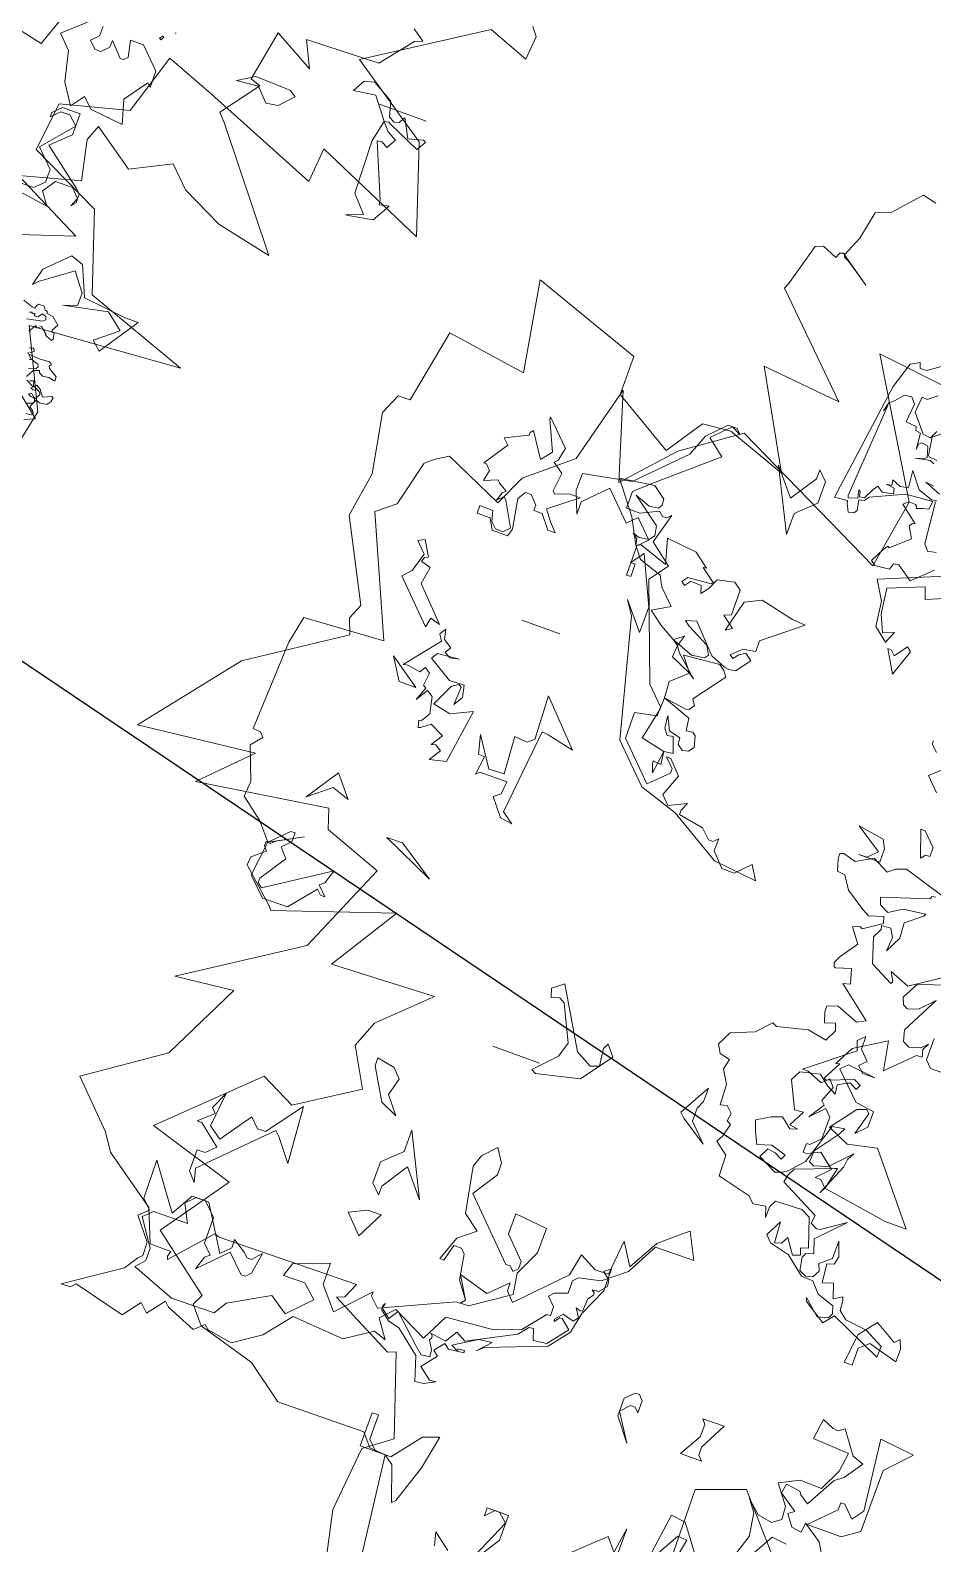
# Model space of a CAD drawing. Header units: metres. Extents: x -71 to 881, y -503 to 661.
# Drawn here: x 267.31 to 271.36, y 216.91 to 223.69 of the extents above; entities that cross this region are included whole.
import ezdxf

# ---------------------------------------------------------------- set-up
doc = ezdxf.new("R2010")
doc.units = ezdxf.units.M
doc.layers.add('ARBRE', color=100, linetype='Continuous', lineweight=13, true_color=0x00ff3f)

# ---------------------------------------------------------------- blocks, each defined once
blk = doc.blocks.new('WMF2', base_point=(0, 0.01))
at = {"color": 251, "lineweight": 0, "true_color": 0x636466}
for points in [[(152.62, -198.66), (162.76, -199.86), (152.65, -183.05), (154.26, -173.69), (175.85, -184.22), (183.13, -179.1), (188.97, -172.64), (192.5, -184.13), (195.26, -173.72), (200.97, -168.92), (202.85, -164.87), (210.8, -168.41), (212.43, -167.44), (213.62, -166.42), (215.13, -160.27), (217.5, -158.38), (210.72, -142.97), (221.5, -142.28), (222.26, -138.6), (222.84, -126.51), (221.75, -126.41), (221.24, -125.83), (222.46, -124.38), (220.76, -119.93), (220.93, -117.85), (217.92, -115.52), (216.01, -113.25), (211.75, -115.52), (215.09, -113.71), (215.69, -113.21), (216.23, -113.25), (216.29, -112.71), (215.78, -112.1), (217.44, -110.7), (217.53, -109.6), (213.13, -105.6), (212.64, -105.02), (197.13, -110.25), (202.88, -101.16), (188.84, -101.73), (195.03, -95.86), (196.4, -92.3), (193.55, -87.25), (201.48, -82.18), (206.17, -84.52), (217.5, -73.62), (205.76, -70.03), (212.07, -61.12), (204.08, -54.99), (204.77, -53.52), (202.84, -51.25), (195.1, -48.95), (190.12, -45.33), (178.29, -45.44), (176.89, -43.78), (174.7, -43.59), (173.01, -29.2)], [(149.95, -37.75), (143.85, -43.43), (139.57, -38.33)], [(49.49, -33.04), (47.38, -42.86), (52.22, -53.02), (31.88, -54.47), (45.91, -59.56), (49.4, -70.11), (59.14, -74.81), (58.34, -81.44), (49.36, -83.76), (46.84, -91.88), (40.14, -89.34), (24.4, -82.93), (24.01, -87.6), (8.81, -80.93), (12.69, -92.64), (23.58, -100.08), (8.83, -109.56), (3.27, -107.44), (3.01, -110.61), (3.9, -111.79)], [(162.55, -220.76), (164.41, -221.19), (167.6, -217.66), (169.53, -216.89), (170.28, -213.15), (171.44, -210.43), (167.5, -207.63), (170.63, -209.8), (171.33, -210.11), (171.53, -210.62), (172.06, -210.42), (172.36, -209.7), (174.37, -210.56), (175.39, -210.16), (176.98, -204.42), (177.29, -203.7), (165.65, -192.21), (176.34, -193.26), (169.52, -180.97), (177.55, -183.87), (181.35, -183.49), (184.59, -178.67), (192.69, -183.49), (192.69, -188.7), (207.51, -193.95), (205.44, -181.84), (216.23, -183.49), (218.11, -173.58), (219.76, -173.52), (220.92, -170.8), (219.49, -162.84), (220.49, -156.77), (215.08, -146.26), (215.94, -144.26), (215.12, -142.21), (227.2, -134.24), (237.13, -121.84), (221.43, -123.58), (227.53, -117.47), (210.08, -120.09), (209.21, -117.47), (201.41, -114.58), (204.04, -108.47), (206.64, -102.36), (221.47, -92.77), (213.62, -93.64), (218.84, -83.17), (228.67, -76.4), (223.08, -70.7), (221.59, -68.47), (214.46, -63.39), (212.7, -59.01), (209.83, -58.98), (210.04, -58.28), (209.88, -57.88), (205.22, -63.07), (204.55, -62.86), (196.2, -62.98), (185.71, -63.11), (186.56, -61.11), (187.58, -60.7), (178.92, -56.25), (177.9, -56.66), (174.32, -45.95), (177.81, -43.34), (178.67, -34.61), (175.87, -21.54)], [(135.13, -42.17), (135.3, -53.01), (129.01, -55.27), (122.91, -48.29)], [(48.77, -41.31), (47.36, -41.88), (58.37, -50.92)], [(61.87, -62.25), (50.47, -66), (62.16, -71.92)], [(61.59, -70.48), (52.23, -72.98), (53.36, -78.3), (52.54, -80.39), (46.99, -76.49), (41.75, -79.1), (39.13, -76.49), (33.51, -73.76), (26.05, -72.12), (37.25, -86.3), (38.33, -87.51), (34.61, -92.45), (35.99, -92.94), (34.69, -99.75), (29.28, -96.73), (30.97, -100.19), (21.09, -100.49), (17.67, -104.7), (16.66, -105.12), (18.28, -106.23)], [(54, -55.88), (52.71, -55.43), (52.29, -55.4), (52.19, -55.8), (52.04, -56.06), (51.25, -56.07), (50.96, -55.61), (50.83, -55.62), (50.67, -55.53), (50.58, -55.28), (49.76, -55.18), (48.77, -54.33), (49.22, -53.47), (49.17, -53.21), (48.84, -53.17), (48.7, -52.42), (48.83, -52.17), (49.57, -52.45), (49.82, -52.58), (49.78, -52.67), (50.67, -53.46), (51.2, -53.08), (51.37, -53.18), (51.41, -53.31), (52.03, -52.33)], [(51.27, -50.28), (50.74, -50.44), (50.57, -50.33), (50.48, -50.06), (50.84, -49.82), (50.98, -49.78)], [(50.89, -49.52), (49.55, -49.37), (48.16, -49.5), (47.78, -49.18), (48, -48.98), (47.85, -48.67), (46.68, -47.94), (46.65, -47.37), (47.56, -47.53), (48.39, -47.43), (48.9, -47.71), (48.98, -47.97), (49.76, -47.72), (50.3, -46.68)], [(49.75, -46.27), (49.22, -46.45), (49.02, -45.79), (48.86, -45.72), (48.68, -46.06), (48.07, -45.73), (47.44, -44.86), (46.32, -45.35), (46.14, -45.25), (46.23, -44.64), (46.6, -44.17), (47.56, -44.03), (48.1, -44.22), (48.58, -43.15), (48.01, -42.73), (47.85, -42.43), (48.07, -42.2), (48.76, -42.13)], [(49.21, -43.37), (48.38, -43.7), (48.25, -43.95), (48.36, -44.36), (48.89, -44.41), (49.31, -44.64), (48.96, -44.87), (48.46, -44.41), (48.27, -44.32), (47.88, -45.08), (47.97, -45.33), (48.55, -45.65), (48.68, -45.4), (48.96, -45.31), (49.3, -45.49), (49.06, -45.7), (50.1, -46.26)], [(50.42, -47.72), (49.49, -48.01), (49.31, -48.35), (49.49, -48.67), (50.03, -48.84), (50.3, -48.99), (50.77, -48.92), (50.44, -48.95), (51.22, -49.71)], [(52.85, -53.74), (50.74, -54.16), (50.47, -54.45), (50.6, -54.86), (51.14, -55.04), (51.55, -54.48), (51.91, -54.45), (52.09, -54.54), (52.03, -54.61), (52.09, -54.76), (52.39, -54.6), (52.42, -54.73), (52.51, -54.77), (52.77, -54.69)], [(164.64, -34.67), (165.12, -36.39), (162.8, -34.67)], [(159.28, -35.28), (156.97, -40.52), (158.19, -41.62), (158.8, -41.62), (159.88, -40.52), (159.88, -41.62), (156.97, -41.62), (156.97, -38.21), (158.8, -35.28)], [(120.42, -66.45), (119.65, -67.04), (117.45, -64.06), (115.93, -63.49), (117.61, -61.04), (118.69, -60.22), (120.94, -56.22), (122.15, -57.02), (122.44, -57.42), (124.35, -57.69), (124.6, -56.41), (122.13, -54.73), (122.91, -54.15), (121.8, -52.67), (120.44, -52.47), (120.32, -53.77), (117.85, -52.09), (115.45, -48.04)], [(121.78, -50.35), (123.77, -50.57), (128.28, -42.59)], [(135.39, -39.6), (134.06, -46.44), (135.36, -46.55), (137.61, -42.55)], [(142.72, -39.97), (141.89, -45.21), (141.95, -40.55)], [(138.27, -40.36), (137.04, -48.82), (135.07, -48.6), (131.68, -44.07)], [(128.38, -44.23), (126.63, -49.66), (127.08, -52.73), (128.25, -54.29), (126.47, -52.71), (124.5, -52.36), (123.39, -53.17), (123.49, -54.92), (125.42, -57.49), (122.86, -58.8), (119.88, -58.72), (118.5, -61.58), (118.12, -64.16), (123.08, -64.47), (122.69, -67.2), (121.11, -66.56), (120.42, -66.45), (120.42, -66.45)], [(174.7, -43.59), (178.13, -43.59), (178.13, -48.16), (177.26, -48.16), (177.26, -44.83), (176.02, -43.59), (173.91, -43.59), (170.9, -47.37), (168.8, -48.16), (169.68, -43.59), (171.36, -38.49), (171.81, -38.05), (173.47, -42.7), (174.7, -43.59), (174.7, -43.59)], [(220.57, -50.22), (221.79, -50.2), (214.78, -54.92), (213.59, -56.76), (213.1, -57.26), (213.13, -59.1), (215.47, -61.97), (214.27, -63.08), (215.5, -64.29), (215.56, -69.52), (211.34, -63.72), (209.67, -66.67), (207.37, -66.7), (203.77, -60.91), (202.56, -62.13), (202.58, -63.23), (200.85, -62.15), (200.24, -61.55), (199.64, -61.56), (198.56, -62.79), (199.01, -59.87), (199.61, -59.26), (200.21, -59.24), (202.55, -61.52), (206.05, -57.94), (205.47, -59.78), (204.85, -60.28), (206.1, -61.48), (206.14, -65.01), (207.85, -66.7), (209.07, -66.69), (210.27, -65.56), (209.03, -63.15), (213.66, -63.1), (214.86, -61.99), (212.51, -58.47), (212.49, -56.77), (213.57, -55.55), (207.7, -53.3), (201.85, -53.37), (200.78, -55.09), (195.57, -58.07), (193.11, -56.39), (190.24, -59.36), (192.08, -61.04), (195, -61.01), (194.41, -62.83), (189.81, -64.59), (189.77, -61.68), (187.3, -58.79), (183.33, -62.96), (183.33, -62.37), (182.1, -61.15), (172.77, -65.4), (172.29, -65.4), (171.68, -66.02), (173.43, -68.94), (169.39, -67.77), (166.98, -70.11), (166.96, -69.01), (165.85, -67.81), (160.08, -73.71), (159.5, -76.65), (157.18, -75.46), (155.35, -75.48), (154.92, -80.22), (153.06, -77.33), (150.8, -81.38), (147.91, -83.85), (147.29, -84.34), (145.55, -80.94), (150.8, -80.88), (153.05, -76.72), (155.95, -74.38), (158.86, -73.73), (159.47, -73.11), (159.44, -71.4), (161.14, -70.78), (161.73, -70.16), (160.64, -69.08), (160.62, -67.87), (161.11, -67.86), (163.5, -64.91), (166.9, -63.65), (173.36, -63.08), (175.14, -59.53), (179.8, -61.8), (181.48, -60.07), (179.75, -57.65), (181.46, -58.23), (184.95, -55.88), (192.02, -56.41), (194.9, -52.85), (198.42, -50.48), (201.82, -51.06), (202.43, -51.55), (203.66, -50.42), (207.69, -52.09), (208.3, -52.68), (210.1, -50.35), (211.21, -51.44), (213, -49.09), (219.97, -50.84), (220.57, -50.22), (220.57, -50.22)], [(40.86, -56.38), (43.16, -58.19), (49.01, -56.98), (47.19, -57.59), (47.19, -59.3), (49.01, -61.74), (53.04, -58.82), (53.65, -58.19), (53.04, -60.53), (50.1, -63.43), (48.41, -62.83), (46.7, -58.82), (40.86, -58.19), (39.03, -58.19), (42.55, -52.98), (43.78, -54.06), (40.86, -56.38), (40.86, -56.38)], [(113.17, -63.62), (113.17, -55.18), (115.36, -53.65), (120.07, -53.65), (116.91, -56.82), (116.91, -57.81), (116.37, -57.81), (114.82, -56.28), (113.72, -57.81), (114.82, -67.35), (110.12, -66.81), (113.17, -63.62), (113.17, -63.62)], [(156.89, -69.51), (157.43, -66.75), (159.56, -64.03), (167.3, -61.05), (168.14, -60.32), (166.54, -62.02), (168.32, -61.8), (171.36, -59.94), (170.42, -59.42), (170.47, -59.72), (169.59, -59.84), (169.56, -59.52), (171.59, -59.29), (172.31, -59.83), (173.34, -58.5), (172.64, -57.96), (174.22, -55.94), (172.57, -54.64), (171.71, -54.74), (173.12, -54.01), (174.29, -53.87), (175.3, -57.08), (178.61, -59.71), (180.18, -60.09), (181.49, -61.11), (181.56, -61.74), (181.3, -62.07), (181.53, -61.43), (180.22, -60.39), (179.42, -61.68), (175.68, -58.22), (174.72, -57.4), (173.53, -57.53), (173.65, -58.47), (174.34, -59.58), (174.13, -59.93), (174.18, -60.23), (174.45, -60.45), (172.34, -60.13), (171.33, -61.75), (169.98, -60.98), (163.78, -64.16), (162.73, -65.48), (162.11, -65.55), (161.63, -64.1), (159.84, -64.31), (157.76, -66.95), (159.09, -68.05), (159.4, -68.02), (159.94, -67.33), (159.98, -67.64), (159.15, -68.6), (157.6, -68.22), (157.12, -68.85), (157.81, -69.96), (157.22, -69.78), (156.92, -69.81), (156.81, -71.58), (156.27, -72.27), (156.3, -72.59), (156.65, -72.85), (155.79, -72.95), (154.94, -73.93), (155.05, -74.81), (156.1, -75.62), (155.22, -76.3), (155.18, -73.27), (156.89, -69.51), (156.89, -69.51)], [(136.37, -58.45), (136.37, -57.37), (135.76, -56.76), (138.68, -56.76), (136.98, -59.69), (136.98, -61.39), (137.47, -62), (134.54, -62), (136.37, -58.45), (136.37, -58.45)], [(147.98, -61.05), (146.87, -62.15), (146.26, -62.15), (145.66, -61.53), (145.66, -59.83), (146.26, -60.44), (146.87, -60.44), (147.98, -59.23), (145.66, -55.68), (147.98, -58.61), (147.98, -61.05), (147.98, -61.05)], [(171.68, -66.02), (173.31, -68.24), (173.88, -71.59), (174.47, -72.18), (175.5, -72.18), (176.09, -69.97), (176.66, -69.97), (175.5, -73.22), (173.31, -74.97), (175.5, -76.59), (176.66, -82.74), (176.09, -84.36), (174.47, -86.09), (173.31, -84.36), (173.31, -82.74), (175.5, -79.36), (168.32, -72.18), (167.74, -72.18), (167.15, -71.59), (166.58, -72.18), (166.58, -73.22), (169.36, -76), (169.36, -78.78), (164.96, -78.33), (164.96, -74.97), (166.58, -71.59), (166.11, -68.82), (171.09, -65.45), (172.15, -65.45), (171.68, -66.02), (171.68, -66.02)], [(60.09, -70.06), (57.77, -70.06), (56.55, -71.27), (56.55, -72.98), (58.86, -75.3), (55.34, -79.44), (56.55, -80.53), (57.77, -80.53), (58.86, -79.44), (58.86, -80.05), (57.77, -81.14), (55.34, -81.14), (55.34, -78.22), (57.77, -75.92), (52.42, -71.77), (51.91, -71.27), (51.91, -70.06), (52.42, -69.46), (51.91, -70.67), (53.02, -71.77), (55.34, -71.77), (56.55, -70.06), (55.34, -68.37), (63.01, -69.46)], [(211.1, -72.56), (210.01, -72.56), (208.8, -73.77), (211.73, -76.09), (212.35, -76.09), (210.51, -77.8), (211.1, -78.4), (210.01, -80.71), (210.51, -76.09), (208.8, -74.88), (205.88, -79.01), (204.66, -77.8), (203.56, -77.8), (200.04, -82.55), (199.42, -74.88), (201.73, -77.8), (202.34, -78.4), (210.51, -70.25), (210.01, -68.43), (211.1, -69.64), (211.1, -72.56), (211.1, -72.56)], [(187.57, -69.19), (189.89, -71.62), (187.57, -72.72), (185.74, -72.72), (187.57, -69.19), (187.57, -69.19)], [(69.04, -89.28), (63.17, -87.99), (61.62, -92.45)], [(122.21, -79.14), (120.38, -81.45), (117.46, -79.74), (116.86, -80.36), (116.37, -79.14), (116.37, -77.44), (120.38, -78.53), (121.59, -77.44), (121.59, -75.13), (122.69, -75.13), (122.21, -79.14), (122.21, -79.14)], [(184.65, -79.77), (186.95, -76.25), (186.95, -75.04), (188.18, -76.25), (188.18, -79.17), (185.74, -81.48), (185.74, -84.42), (181.72, -76.25), (184.65, -79.77), (184.65, -79.77)], [(131.32, -136.44), (136.79, -138.11), (138.2, -137.61), (139, -136.87), (141.22, -138.01), (143.41, -136.76), (145.13, -137.25), (145.63, -137.09), (145.6, -136.33), (145.13, -134.84), (144.07, -134.71), (142.97, -132.98), (140.36, -131.23), (139.36, -130.72), (137.49, -131.32), (137.22, -130.44), (139.58, -128.86), (139.92, -129.04), (140.84, -128.69), (139.42, -126.79), (141.03, -124.5), (141.52, -123.53), (141.36, -123.04), (141.12, -122.91), (139.13, -123.53), (138.58, -121.59), (139.52, -121.34), (135.03, -117.8), (136.15, -117.21), (139.1, -118.34), (140.49, -117.9), (140.5, -117.08), (140.06, -115.71), (138.68, -116.15), (138.33, -115.23), (139.13, -113.66), (141.69, -114.16), (145.74, -113.14), (146.33, -113.43), (148.12, -111.55), (151.13, -110.32), (152.08, -108.49), (151.44, -107.36), (150.04, -107.03), (150.34, -105.65), (149.29, -103.85), (149.18, -101.08), (148.29, -101.35), (147.47, -100.54), (147.61, -99.46), (147.03, -99.16), (147.51, -97.44), (147.99, -96.52), (146.26, -95.22), (146.17, -92.39), (141.64, -91.28), (140.84, -90.46), (139.13, -90.72), (138.69, -89.34), (138.63, -90.88), (138.17, -91.79), (134.57, -91.91), (133.35, -91.28), (132.09, -87.5), (133.07, -87.18), (132.73, -86.26), (133.71, -85.95), (135.09, -87.89), (135.6, -86.91), (136.47, -86.63), (136.66, -89.45), (137.77, -87.31), (136.97, -86.47), (134.21, -85.79), (131.7, -83.77), (130.11, -83.69), (128.85, -82.3), (126.54, -81.5), (126.24, -80.52), (126.57, -79.87), (128, -79.47), (130.14, -81.38), (129.97, -80.9), (127.04, -78.97), (125.91, -80.36), (118.92, -77.16), (118.88, -78.69), (121.4, -80.01), (124.34, -80.36), (125.43, -81.26), (125.58, -82.58), (125.74, -83.07), (126.83, -82.4), (127.49, -84.3), (128.86, -83.86), (129.13, -86.37), (128.24, -86.66), (128, -87.76), (128.66, -89.67), (128.66, -87.28), (130.11, -86.07), (129.76, -85.15), (130.27, -84.17), (131.22, -83.92), (132.14, -84.39), (132.47, -86.12), (132.16, -86.71), (131.17, -87.01), (131.77, -88.88), (128.43, -92.34), (131.45, -90.3), (131.93, -90.21), (132.84, -90.68), (132.69, -91.75), (138.01, -94.49), (137.8, -95.54), (137.29, -96.51), (132.41, -98.35), (132.02, -98.48), (132.65, -95.66), (133.11, -94.75), (131.35, -98.96), (131.2, -100.04), (130.7, -101), (133.23, -98.36), (135.1, -97.76), (135.74, -98.1), (135.68, -99.63), (133.33, -102.77), (132.87, -103.68), (134.56, -103.4), (136.24, -97.94), (137.95, -96.02), (138.58, -95.62), (139.55, -95.29), (142.04, -96.56), (141.41, -97.82), (140.33, -97.67), (139.33, -97.16), (139.01, -97.82), (141.07, -98.46), (142.94, -97.86), (143.7, -99.41), (144.2, -100.81), (142.43, -101.88), (141.01, -102.38), (139.61, -101.25), (138.63, -101.56), (139.77, -101.73), (138.66, -103.88), (139.89, -103.76), (141.57, -107.36), (140.9, -108.66), (138.27, -109.27), (136.88, -108.14), (135.58, -107.47), (135.77, -108.71), (134.62, -109.36), (134.22, -109.47), (133.26, -108.98), (132.92, -109.62), (133.89, -110.13), (137.3, -108.77), (137.63, -108.93), (136.36, -111.4), (136.84, -111.24), (135.54, -113.78), (131.42, -116.34), (130.72, -112.44), (127.35, -115.8), (126.6, -115.82), (126.85, -116.77), (126.37, -117.68), (127.17, -116.93), (128.65, -116.47), (129.55, -116.93), (129.96, -118.38), (127.38, -123.37), (129.16, -121.51), (130.54, -121.07), (131.19, -121.4), (131.54, -122.32), (130.4, -124.53), (125.18, -126.19)], [(126.75, -127), (131.48, -123.86), (134.15, -124.91), (133.52, -123.75), (133.68, -123.43), (136.79, -125.04), (137.86, -128.38), (137.23, -129.62), (137.38, -130.11), (136.11, -130.19), (135.51, -129.14), (135.65, -127.24), (134.56, -129.39), (134.72, -131.45), (132.62, -133.14), (132.44, -133.48), (135.45, -133.06), (137.16, -131.97), (138.4, -132.6), (138.75, -133.52), (132.62, -135.52), (132.46, -135.87), (131.99, -135.96)], [(18.5, -90.74), (17.84, -93.61), (20.02, -96.45), (22.98, -96.02), (22.05, -97.63), (20.72, -98), (17.93, -96.37), (17.41, -94.37), (16.65, -93.94), (15.97, -94.11), (15.49, -94.96), (14.21, -92.52), (12.21, -93.06), (11.86, -92.86), (12.6, -91.6), (16.89, -93.51), (17.23, -93.72), (17.84, -93.61), (16.91, -92.52), (15.64, -91.79), (16.37, -90.52), (17.22, -91.02), (17.83, -90.91), (14.87, -83.79), (14.78, -83.17), (13.49, -83.45), (14.87, -81.07), (17.86, -80.56), (18.47, -80.47), (16.28, -81.33), (18.28, -83.52), (18.5, -90.74), (18.5, -90.74)], [(55.55, -83.45), (56.85, -81.67), (58.61, -84.37), (59.53, -88.36), (61.31, -90.12), (57.78, -93.28)], [(56.39, -92.81), (56.39, -91.51), (57.31, -90.59), (56.39, -89.66), (55.55, -89.66), (54.63, -90.59), (54.63, -91.51), (52.87, -89.66), (52.41, -89.66), (51.93, -90.12), (52.41, -92.34), (50.63, -92.34), (47.94, -89.66), (47.94, -87.42), (48.41, -87.89), (50.63, -84.84), (49.71, -81.67), (54.16, -82.15), (55.55, -83.45), (55.55, -83.45)], [(193.06, -90.68), (193.06, -91.77), (190.63, -91.29), (189.54, -90.08), (190.15, -87.76), (188.32, -85.45), (190.63, -86.53), (193.06, -90.68), (193.06, -90.68)], [(30.71, -93.26), (29.79, -92.67), (31.51, -90.88), (33.12, -90.61), (34.74, -92.37), (37.69, -92.07), (35.5, -93.43), (30.71, -93.26), (30.71, -93.26)], [(48.48, -94.16), (48.71, -93.73), (48.96, -93.86), (48.64, -94.24), (48.48, -94.16), (48.48, -94.16)], [(132.71, -95.54), (133.58, -96.42), (134.37, -96.42), (132.71, -98.1), (134.81, -99.76), (136.47, -98.97), (136.93, -98.97), (136.93, -100.2), (136.47, -100.2), (135.25, -101.44), (135.25, -104.42), (136.12, -105.31), (137.8, -103.54), (136.47, -105.66), (136.93, -106.1), (136.12, -108.22), (136.93, -109.09), (137.8, -108.22), (139.92, -109.09), (140.71, -109.09), (134.81, -113.75), (135.25, -114.99), (134.37, -115.87), (134.37, -114.12), (133.14, -112.88), (134.02, -111.98), (133.14, -111.2), (131.46, -111.2), (135.25, -111.63), (136.12, -110.76), (132.71, -107.41), (130.14, -106.98), (130.14, -104.87), (131.46, -103.54), (130.59, -106.54), (131.03, -106.98), (132.27, -106.54), (134.81, -103.19), (131.92, -101.88), (128.03, -102.76), (120.98, -94.11), (123.89, -94.11), (132.71, -95.54), (132.71, -95.54)], [(12.72, -95.5), (19.16, -95.5), (12.72, -95.5), (12.72, -95.5)], [(47.28, -95.16), (47.15, -95.21), (47.28, -95.16), (47.28, -95.16)], [(151.83, -99.7), (151.83, -97.88), (149.53, -95.56), (153.05, -97.88), (153.66, -98.49), (151.35, -102.62), (151.35, -100.8), (151.83, -99.7), (151.83, -99.7)], [(173.74, -97.12), (171.08, -99.94), (170.47, -101.94), (172.73, -106.71), (173.49, -107.11), (174.53, -106.76), (174.92, -107.91), (173.5, -109.02), (168.96, -101.3), (166.77, -100.11), (165.62, -100.49), (165.9, -102.84), (165.52, -103.6), (164.39, -102.19), (167.39, -98.11), (173.12, -96.81), (173.74, -97.12), (173.74, -97.12)], [(173.09, -98.24), (179.55, -98.24), (173.09, -98.24), (173.09, -98.24)], [(216.62, -108.51), (216.01, -113.25), (213.7, -115.58), (213.1, -115.58), (213.1, -114.35), (214.19, -113.25), (213.1, -112.03), (215.41, -108.51), (215.41, -107.9), (214.8, -107.41), (206.64, -112.66), (207.25, -110.82), (207.86, -110.33), (206.64, -109.11), (207.25, -109.11), (207.86, -109.72), (210.77, -106.2), (214.19, -106.2), (216.62, -108.51), (216.62, -108.51)], [(123.4, -114.83), (125.08, -114.83), (125.96, -115.71), (125.96, -118.61)], [(194.63, -115.87), (201.7, -119.08), (199.51, -119.1), (194.63, -115.87), (194.63, -115.87)], [(208.1, -122), (210.46, -122.83), (213.34, -120.5), (210.43, -124.86), (208.1, -122), (208.1, -122)], [(190.5, -128.76), (189.64, -129.45), (189.46, -131.17), (193.19, -131.13), (193.65, -130.73), (193.32, -133.22), (194.17, -133.3), (194.78, -135.8), (192.24, -131.89), (190.15, -132.02), (190.49, -137.07), (188.78, -136.9), (187.93, -137.58), (188.18, -143.5), (182.86, -137.92), (186.5, -138.74), (187.36, -138.82), (188.57, -127.35), (187.03, -126.24), (188.66, -126.48), (190.5, -128.76), (190.5, -128.76)], [(167.53, -134.78), (172.77, -136.49), (177.52, -141.23), (181.55, -156.93), (182.76, -158.76), (179.84, -155.24), (179.84, -158.76), (182.76, -165.09), (183.97, -163.4), (183.36, -163.4), (183.36, -161.69), (183.97, -161.69), (183.97, -165.71), (182.76, -166.93), (185.07, -169.24), (186.28, -168.03), (189.83, -171.55), (192.73, -168.64), (192.73, -166.93), (193.83, -169.85), (193.83, -172.16), (187.38, -173.37), (181.55, -179.23), (180.45, -182.15), (178.13, -184.47), (176.91, -184.47), (176.31, -183.86), (177.52, -184.47), (179.84, -182.15), (177.52, -180.32), (185.07, -173.85), (186.89, -172.16), (186.89, -169.85), (185.07, -169.85), (182.76, -170.95), (182.15, -170.45), (181.55, -170.45), (181.05, -170.95), (182.15, -166.93), (179.21, -164.61), (181.05, -162.17), (176.31, -149.38), (174, -147.07), (174, -145.86), (176.91, -145.25), (176.91, -141.71), (172.29, -137.1), (169.85, -139.41), (169.85, -140.01), (171.07, -141.23), (170.45, -141.23), (168.76, -139.41), (169.85, -136.49), (168.76, -135.38), (166.44, -136.49), (166.93, -135.38), (166.93, -134.78), (163.52, -134.17), (162.29, -132.95), (161.69, -132.95), (161.08, -133.55), (161.08, -131.86), (159.38, -130.03), (157.67, -130.03), (155.85, -131.86), (154.74, -130.03), (160.6, -130.65), (167.53, -134.78), (167.53, -134.78)], [(198.96, -132.02), (199.76, -132.54), (200.36, -132.4), (199.38, -133.95), (201.26, -134.85), (202.39, -133.98), (202.72, -133.9), (202.93, -134.84), (202.59, -134.91), (201.88, -136.06), (202.37, -138.31), (203.19, -138.84), (204.17, -137.22), (203.51, -139.04), (203.93, -139.29), (203.69, -141.03), (204.43, -141.55), (204.96, -140.74), (206.69, -141.04), (207.29, -140.91), (203.63, -145.45), (204.17, -146.3), (203.66, -147.12), (203.34, -145.79), (202.2, -145.06), (202.72, -144.26), (201.92, -143.8), (200.66, -144.08), (203.6, -143.77), (204.12, -142.96), (200.96, -141), (198.96, -141.1), (198.59, -139.51), (199.36, -138.28), (199.2, -140.69), (199.61, -140.96), (200.47, -140.41), (201.83, -137.47), (199.42, -136.95), (196.65, -138.27), (197.74, -130.97), (199.93, -130.47), (198.96, -132.02), (198.96, -132.02)], [(140.36, -139.63), (140.36, -137.8), (143.28, -137.8), (142.18, -137.8), (140.97, -139.01), (144.49, -141.33), (140.97, -140.72), (140.36, -139.63), (140.36, -139.63)], [(172.09, -138.69), (172.45, -139.76), (172.53, -140.18), (171.42, -140.08), (171.62, -141.79), (170.39, -141.96), (171.14, -144.02), (171.94, -143.9), (172.54, -144.66), (172.74, -146.37), (171.85, -144.55), (170.26, -144.14), (170.19, -143.29), (169.43, -142.72), (168.61, -142.9), (168.09, -143.61), (168.48, -145.07), (168.92, -145.41), (169.79, -145.28), (170.04, -146.94), (173.91, -148.36), (170.8, -147.91), (170.41, -148.01), (169.9, -148.71), (170.41, -149.48), (167.33, -153.6), (167.88, -154.33), (168.63, -154.89), (173.09, -154.46), (173.45, -154.42), (171.93, -152.49), (171.21, -151.97), (174.13, -154.55), (174.64, -155.32), (175.4, -155.88), (172.47, -154.78), (170.8, -155.02), (170.42, -155.53), (171.04, -156.68), (174.04, -158.22), (174.74, -158.74), (173.33, -159.18), (169.98, -155.59), (167.94, -154.77), (167.31, -154.68), (166.44, -154.8), (165.01, -156.7), (165.95, -157.41), (166.73, -156.9), (167.3, -156.16), (167.79, -156.52), (166.47, -157.79), (164.8, -158.03), (164.79, -159.51), (159.94, -163.43), (161.71, -163.57), (166.28, -164.6), (168.39, -163.57), (169.49, -159.28), (168.67, -159.85), (170.32, -161.09), (169.36, -161.46), (169.4, -164.84), (170.39, -165.59), (172.66, -165.09), (173.31, -163.69), (174.06, -162.7), (174.38, -163.72), (175.5, -163.78), (175.85, -163.73), (176.42, -162.98), (176.92, -163.36), (176.35, -164.1), (173.23, -164.33), (173.04, -164.58), (174.93, -166.01), (174.5, -166.07), (176.45, -167.55), (180.59, -167.98), (179.68, -164.7), (183.52, -166.03), (184.12, -165.76), (184.28, -166.58), (184.98, -167.12), (184.09, -166.85), (182.78, -167.03), (182.25, -167.74), (182.48, -169.01), (186.32, -171.88), (184.25, -171.11), (183.02, -171.28), (182.66, -171.8), (182.73, -172.63), (184.43, -173.9), (189.08, -173.24), (185.87, -169.02), (184.12, -165.76), (182.95, -164.22), (179.83, -163.17), (179.13, -161.78), (177.11, -159.84), (179.39, -158.51), (177.45, -157.05), (175.4, -155.88), (174.19, -156.77), (174.64, -155.32), (174.73, -153.72), (171.93, -152.49), (174.04, -150.58), (173.91, -148.36), (173.97, -146.62), (174.86, -142.5), (171.62, -141.79), (172.09, -138.69), (172.09, -138.69)], [(208.87, -141.57), (204.74, -138.66), (207.06, -138.66), (208.87, -141.57), (208.87, -141.57)], [(134.49, -141.88), (134.49, -140.66), (135.1, -140.66), (135.58, -140.05), (136.81, -143.6), (136.19, -143.6), (134.49, -141.88), (134.49, -141.88)], [(136.49, -148.75), (138.25, -150.51), (134.73, -153.67)], [(138.25, -153.67), (139.17, -154.51), (139.17, -154.97)], [(208.96, -155.15), (209.4, -154.92), (209.63, -154.33), (208.3, -153.97), (208.67, -151.63), (204.64, -147.41), (205.96, -147.79), (206.24, -146.5), (211.37, -151.69), (210.33, -152.81), (209.63, -155.34), (210.96, -156.71), (210.11, -157.18), (208.96, -155.15), (208.96, -155.15)], [(189.52, -151.57), (194.75, -151.57), (189.52, -151.57), (189.52, -151.57)], [(147.09, -161.3), (148.81, -164.22), (148.31, -164.22), (147.7, -163.6), (146.47, -165.31), (145.88, -164.82), (147.09, -161.3), (147.09, -161.3)], [(203.13, -162.67), (204.93, -162.67), (204.93, -163.71), (203.13, -163.71), (202.75, -162.29), (202.01, -161.54), (200.96, -161.54), (200.21, -162.29), (202.01, -165.5), (202.37, -165.88), (203.13, -165.12), (202.75, -166.25), (202.37, -166.64), (203.5, -167.31), (203.82, -167.68), (205.6, -166.93), (205.31, -168.42), (205.98, -169.09), (206.34, -169.09), (204.18, -172.31), (204.93, -173.05), (202.01, -174.48), (202.01, -174.86), (201.7, -175.24), (199.54, -172.01), (198.43, -173.43), (200.21, -177.4), (200.21, -177.69), (197, -174.48), (197.38, -172.69), (197.76, -172.31), (196.33, -171.27), (196.63, -168.73), (196.33, -168.42), (194.53, -169.09), (193.04, -169.09), (196.63, -166.25), (195.57, -164.83), (194.53, -163.71), (195.57, -163.71), (197, -165.5), (198.12, -165.5), (198.12, -166.25), (199.17, -167.31), (199.92, -167.31), (200.59, -166.25), (199.92, -162.29), (200.21, -161.25), (202.37, -161.25), (203.13, -162.67), (203.13, -162.67)], [(138.94, -175.74), (144.01, -172.85), (146.39, -171.88), (146.93, -173.42), (151.56, -171.55), (151.13, -168.2), (150.13, -165.91), (148.68, -166.49), (149.35, -164.92), (151.24, -166.38), (151.67, -169.75), (153.13, -172.22), (143.98, -176.02), (143.88, -177.83), (142.05, -179.02), (139.92, -178.12), (138.94, -175.74), (138.94, -175.74)], [(150.32, -193.98), (152.67, -192.02), (152.33, -189.62), (152.2, -189.45), (151.09, -189.35)], [(151.32, -188.81), (151.86, -189.06), (153.85, -188.7), (152.77, -188.98), (152.4, -189.29), (152.8, -190.62), (152.94, -190.78), (153.69, -190.85), (154.05, -190.54), (154.11, -189.8), (154.29, -191.99), (154.99, -192.09), (155.13, -192.59), (156.55, -192.72), (156.32, -195.25), (156.96, -196.02), (157.91, -195.93), (158.87, -194.78), (159.49, -194.28), (159.79, -193.07), (159.51, -193.9), (160.36, -181.18), (160.3, -180.89), (159.09, -181.29), (159.32, -182.35), (159.11, -182.21), (158.95, -181.51), (158.27, -181.62), (157.59, -183.02), (157.18, -183.64), (156.35, -183.07), (154.92, -183.39), (155.08, -184.08), (156.2, -184.24), (155.47, -184.34), (155.62, -185.07), (154.42, -184.57), (153.35, -184.75), (153.51, -186.38), (153.6, -187.08), (151.95, -185.01), (149.99, -184.32), (149.29, -184.43)], [(149.29, -185.38), (151.47, -186.21), (150.33, -186.08)], [(149.41, -184.25), (148.91, -178.66), (148.24, -177.88), (147.12, -178.09)], [(146.55, -175.84), (149.03, -173.49), (151.13, -174.93), (151.83, -174.83), (152.07, -174.01), (154.04, -173.82), (154.65, -174.25), (153.72, -176.12), (153.29, -176.72), (153.08, -176.57), (150.75, -178.69), (151.6, -180.16), (151.31, -180.6), (150.94, -180.67), (153.31, -182.54), (152.7, -183.08), (151.76, -183.04), (151.56, -182.89), (151.5, -182.59), (150.64, -182.91), (149.91, -183.05), (149.78, -184.18), (153.37, -183.87), (157.76, -181.91), (158.22, -181.26), (158.87, -181.13), (158.61, -179.74), (158.9, -179.3), (159.63, -179.15), (160.17, -180.16), (160.23, -180.53), (161.97, -180.37), (159.66, -196.47), (158.58, -199.98), (157.43, -200.58), (157.16, -199.85), (156.26, -199.9), (153.31, -201.99)], [(153.79, -197.33), (154.96, -196.37), (155.66, -196.47), (155.88, -194.31), (153.91, -191.96), (152.87, -191.86), (152.36, -192.9)], [(167.3, -178.31), (164.99, -181.83), (164.99, -183.07), (163.76, -181.83), (163.76, -178.92), (166.2, -176.6), (166.2, -173.68), (170.22, -181.83), (167.3, -178.31), (167.3, -178.31)]]:
    blk.add_lwpolyline(points, dxfattribs=at)

msp = doc.modelspace()

# ---------------------------------------------------------------- linework, layer by layer
at = {"color": 240, "true_color": 0xed1f24}
msp.add_lwpolyline([(19.7922, 352.6227), (71.0195, 284.5916), (166.383, 275.8989), (221.5037, 251.7224), (272.4455, 217.3817), (279.4938, 177.648), (249.1842, 144.1425), (220.524, 93.0951), (211.2396, 72.959), (204.3913, 63.0791)], dxfattribs=at)

# ---------------------------------------------------------------- block references
at = {"layer": 'ARBRE', "color": 251, "lineweight": 5, "true_color": 0x636466, "xscale": 0.03451886634015593, "yscale": 0.03451886634015593, "zscale": 0.03451886634015593, "rotation": 160.1685466476646}
for p in [(268.3841, 220.0361), (274.067, 213.8462)]:
    msp.add_blockref('WMF2', p, dxfattribs=at)

doc.saveas('drawing.dxf')
